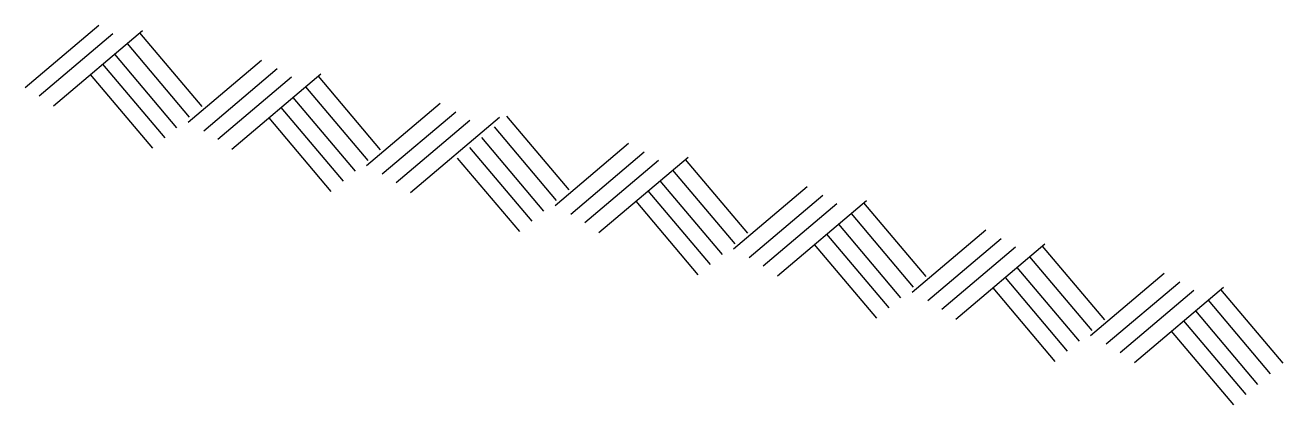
# Model space of a CAD drawing. Header units: millimetres. Extents: x 741.01 to 744.31, y 519.57 to 520.56.
import ezdxf

# ---------------------------------------------------------------- set-up
doc = ezdxf.new("R2010")
doc.units = ezdxf.units.MM

msp = doc.modelspace()

# ---------------------------------------------------------------- linework, layer by layer
for p, q in [((741.0122, 520.4011), (741.2052, 520.5642)), ((741.0493, 520.3789), (741.2423, 520.542)), ((741.0864, 520.3529), (741.32, 520.5504)), ((741.3125, 520.544), (741.4756, 520.3511)), ((741.2794, 520.5161), (741.4425, 520.3231)), ((741.2463, 520.4881), (741.4094, 520.2951)), ((741.4396, 520.3098), (741.6326, 520.4729)), ((741.1829, 520.4345), (741.346, 520.2415)), ((741.215, 520.4616), (741.3782, 520.2687)), ((741.4805, 520.2876), (741.6734, 520.4507)), ((741.5547, 520.2394), (741.7882, 520.4368)), ((741.5176, 520.2653), (741.7105, 520.4284)), ((741.7476, 520.4025), (741.9108, 520.2095)), ((741.7807, 520.4305), (741.9439, 520.2375)), ((741.7146, 520.3745), (741.8777, 520.1815)), ((741.6833, 520.3481), (741.8464, 520.1551)), ((741.9079, 520.1962), (742.1008, 520.3594)), ((741.9487, 520.174), (742.1417, 520.3371)), ((741.6512, 520.3209), (741.8143, 520.128)), ((741.9858, 520.1518), (742.1788, 520.3149)), ((742.0229, 520.1258), (742.2565, 520.3232)), ((742.2752, 520.3255), (742.4383, 520.1325)), ((742.209, 520.2695), (742.3722, 520.0765)), ((742.2421, 520.2975), (742.4052, 520.1045)), ((742.1778, 520.2431), (742.3409, 520.0501)), ((742.4024, 520.0912), (742.5953, 520.2544)), ((742.1457, 520.2159), (742.3088, 520.023)), ((742.4432, 520.069), (742.6362, 520.2321)), ((742.4803, 520.0468), (742.6733, 520.2099)), ((742.5174, 520.0208), (742.751, 520.2182)), ((742.7435, 520.2119), (742.9066, 520.0189)), ((742.7104, 520.1839), (742.8735, 519.991)), ((742.6773, 520.1559), (742.8404, 519.963)), ((742.8706, 519.9777), (743.0636, 520.1408)), ((742.6139, 520.1024), (742.777, 519.9094)), ((742.646, 520.1295), (742.8091, 519.9365)), ((742.9114, 519.9554), (743.1044, 520.1186)), ((742.9856, 519.9072), (743.2192, 520.1047)), ((742.9485, 519.9332), (743.1415, 520.0963)), ((743.1786, 520.0704), (743.3417, 519.8774)), ((743.2117, 520.0983), (743.3748, 519.9054)), ((743.1455, 520.0424), (743.3086, 519.8494)), ((743.1142, 520.016), (743.2774, 519.823)), ((743.3388, 519.8641), (743.5318, 520.0272)), ((743.3797, 519.8419), (743.5726, 520.005)), ((743.0821, 519.9888), (743.2452, 519.7958)), ((743.4168, 519.8196), (743.6097, 519.9827)), ((743.4539, 519.7937), (743.6874, 519.9911)), ((743.68, 519.9848), (743.8431, 519.7918)), ((743.6469, 519.9568), (743.81, 519.7638)), ((743.6138, 519.9288), (743.7769, 519.7358)), ((743.8071, 519.7506), (744.0001, 519.9137)), ((743.5504, 519.8752), (743.7135, 519.6823)), ((743.5825, 519.9024), (743.7456, 519.7094)), ((743.8479, 519.7283), (744.0409, 519.8914)), ((743.9221, 519.6801), (744.1557, 519.8775)), ((744.1482, 519.8712), (744.3113, 519.6782)), ((743.885, 519.7061), (744.078, 519.8692)), ((744.1151, 519.8432), (744.2782, 519.6503)), ((744.082, 519.8153), (744.2451, 519.6223)), ((744.0507, 519.7888), (744.2138, 519.5959)), ((744.0186, 519.7617), (744.1817, 519.5687))]:
    msp.add_line(p, q)

doc.saveas('drawing.dxf')
